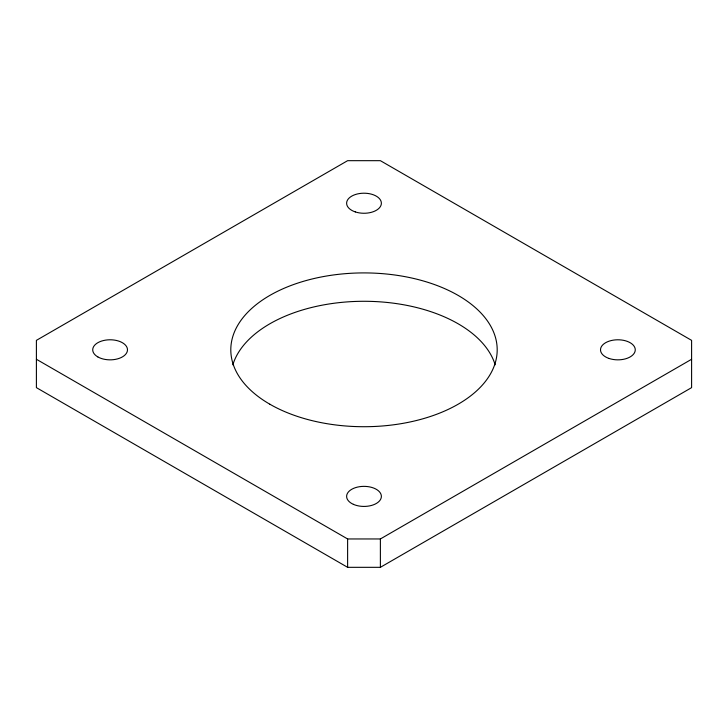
<?xml version="1.0" encoding="UTF-8"?>
<svg xmlns="http://www.w3.org/2000/svg" width="728" height="728" viewBox="0 0 728 728"><rect width="100%" height="100%" fill="white"/><g stroke="black" fill="none" stroke-linecap="round" stroke-linejoin="round"><path stroke-width="1.09" d="M36.4 359.268L347.62 538.957L380.38 538.957L691.6 359.268M380.38 567.321L691.6 387.642L691.6 340.358L380.38 160.679L347.62 160.679L36.4 340.358L36.4 387.642L347.62 567.321L380.38 567.321L380.38 538.957M347.62 538.957L347.62 567.321M232.833 364.819A133.197 76.904 0 0 1 364 301.283A133.197 76.904 0 0 1 495.167 364.819M269.815 404.195A133.197 76.904 0 0 0 492.656 369.715A133.197 76.904 0 0 0 329.529 275.53A133.197 76.904 0 0 0 269.815 404.195M353.371 504.331A17.372 10.028 0 0 0 381.217 497.743A17.372 10.028 0 0 0 357.412 487.114A17.372 10.028 0 0 0 353.371 504.331M97.825 356.911A17.372 10.028 0 0 0 126.89 352.407A17.372 10.028 0 0 0 105.615 340.122A17.372 10.028 0 0 0 97.825 356.911M355.31 211.921A17.372 10.028 0 0 0 381.372 203.23A17.372 10.028 0 0 0 355.31 194.549A17.372 10.028 0 0 0 355.31 211.921M609.2 358.504A17.372 10.028 0 0 0 635.262 349.813A17.372 10.028 0 0 0 609.2 341.132A17.372 10.028 0 0 0 609.2 358.504"/></g></svg>
